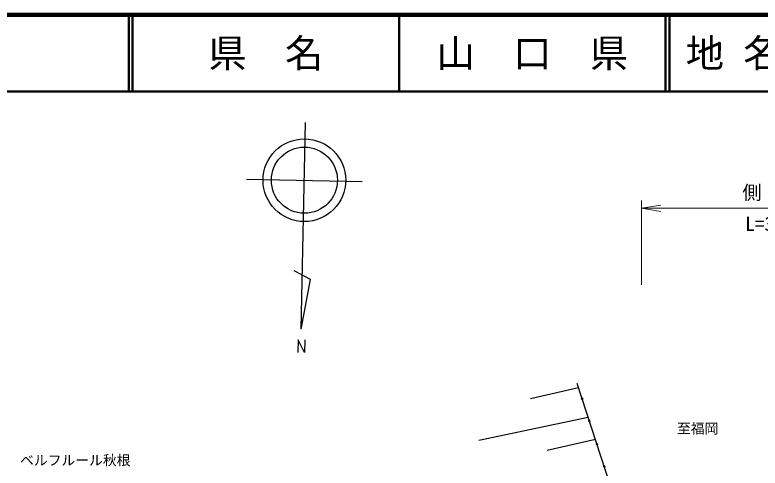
# Model space of a CAD drawing. Units: millimetres at full size, sheet at 1:1000; details may follow other scales. Extents: x 40000 to 680000, y 20000 to 380000.
# Drawn here: x 282896 to 380084, y 320950 to 380000 of the extents above; entities that cross this region are included whole.
import ezdxf
from ezdxf.enums import TextEntityAlignment as Align

# ---------------------------------------------------------------- set-up
doc = ezdxf.new("R2010")
doc.units = ezdxf.units.MM
doc.header["$LTSCALE"] = 1000
for name, color, linetype, lineweight in [('M-BGD', 7, 'Continuous', 25), ('M-BMK-SRVR', 3, 'Continuous', 25), ('M-STR-HTXT', 7, 'Continuous', 13), ('M-TTL', 2, 'Continuous', 140), ('M-TTL-LINE', 7, 'Continuous', 50)]:
    doc.layers.add(name, color=color, linetype=linetype, lineweight=lineweight)
doc.layers.add('M-TTL-TXT', color=7, linetype='Continuous')
doc.styles.add('ＭＳ ゴシック', font='')
doc.styles.get('ＭＳ ゴシック').set_extended_font_data('MS Gothic')

# ---------------------------------------------------------------- blocks, each defined once
blk = doc.blocks.new('open_arrow')
at = {"color": 0, "linetype": 'Continuous', "lineweight": -2}
blk.add_lwpolyline([(7.5, 1.25), (0, 0), (7.5, -1.25)], dxfattribs=at)

msp = doc.modelspace()

# ---------------------------------------------------------------- linework, layer by layer
at = {"layer": 'M-BGD'}
for p, q in [((361672, 315302), (356232, 331967)), ((356412, 331414), (350125, 329982)), ((356740, 330088), (356992, 329959)), ((356802, 329897), (356930, 330150)), ((357679, 327535), (343382, 324547)), ((357680, 327209), (357932, 327081)), ((357742, 327019), (357870, 327271)), ((358609, 324684), (352322, 323252)), ((358673, 324166), (358925, 324038)), ((358735, 323976), (358863, 324228)), ((359613, 321287), (359865, 321159)), ((359675, 321097), (359803, 321349))]:
    msp.add_line(p, q, dxfattribs=at)
at = {"layer": 'M-BMK-SRVR'}
for p, q in [((320247, 339070), (320806, 365998)), ((313109, 358615), (328189, 358302)), ((321458, 345511), (319326, 346633)), ((320247, 339070), (321458, 345511)), ((319825, 337682), (319799, 336013)), ((320653, 335997), (319825, 337682)), ((320688, 337659), (320653, 335997))]:
    msp.add_line(p, q, dxfattribs=at)
for radius in [5387, 4309]:
    msp.add_circle((320649, 358459), radius, dxfattribs=at)
at = {"layer": 'M-STR-HTXT'}
for p, q in [((364621, 344808), (364621, 355808)), ((364621, 354808), (399168, 354808))]:
    msp.add_line(p, q, dxfattribs=at)
at = {"layer": 'M-TTL'}
msp.add_line((680000, 380000), (40000, 380000), dxfattribs=at)
at = {"layer": 'M-TTL-LINE'}
for p, q in [((297750, 380000), (297750, 370000)), ((298250, 380000), (298250, 370000)), ((333000, 380000), (333000, 370000)), ((367750, 380000), (367750, 370000)), ((368250, 380000), (368250, 370000)), ((40000, 370000), (680000, 370000))]:
    msp.add_line(p, q, dxfattribs=at)

# ---------------------------------------------------------------- block references
at = {"layer": 'M-STR-HTXT', "xscale": 333, "yscale": 333}
msp.add_blockref('open_arrow', (364621, 354808), dxfattribs=at)

# ---------------------------------------------------------------- texts
at = {"layer": 'M-BGD', "style": 'ＭＳ ゴシック'}
msp.add_text('至福岡', height=1320, dxfattribs=at).set_placement((371944, 326106), align=Align.MIDDLE_CENTER)
msp.add_text('ベルフルール秋根', height=1320, dxfattribs=at).set_placement((283567, 320914), align=Align.BOTTOM_LEFT)
at = {"layer": 'M-STR-HTXT', "style": 'ＭＳ ゴシック'}
msp.add_text('側\u3000溝', height=1833, dxfattribs=at).set_placement((381517, 356854), align=Align.MIDDLE_CENTER)
msp.add_text('L=34.0', height=1833, dxfattribs=at).set_placement((381886, 351313), align=Align.BOTTOM_CENTER)
at = {"layer": 'M-TTL-TXT', "style": 'ＭＳ ゴシック'}
for s, p in [('県\u3000名', (315625, 375000)), ('山\u3000口\u3000県', (350375, 375000))]:
    msp.add_text(s, height=3666, dxfattribs=at).set_placement(p, align=Align.MIDDLE_CENTER)
msp.add_text('地 名', height=3666, dxfattribs=at).set_placement((370380, 375000), align=Align.MIDDLE_LEFT)

doc.saveas('drawing.dxf')
